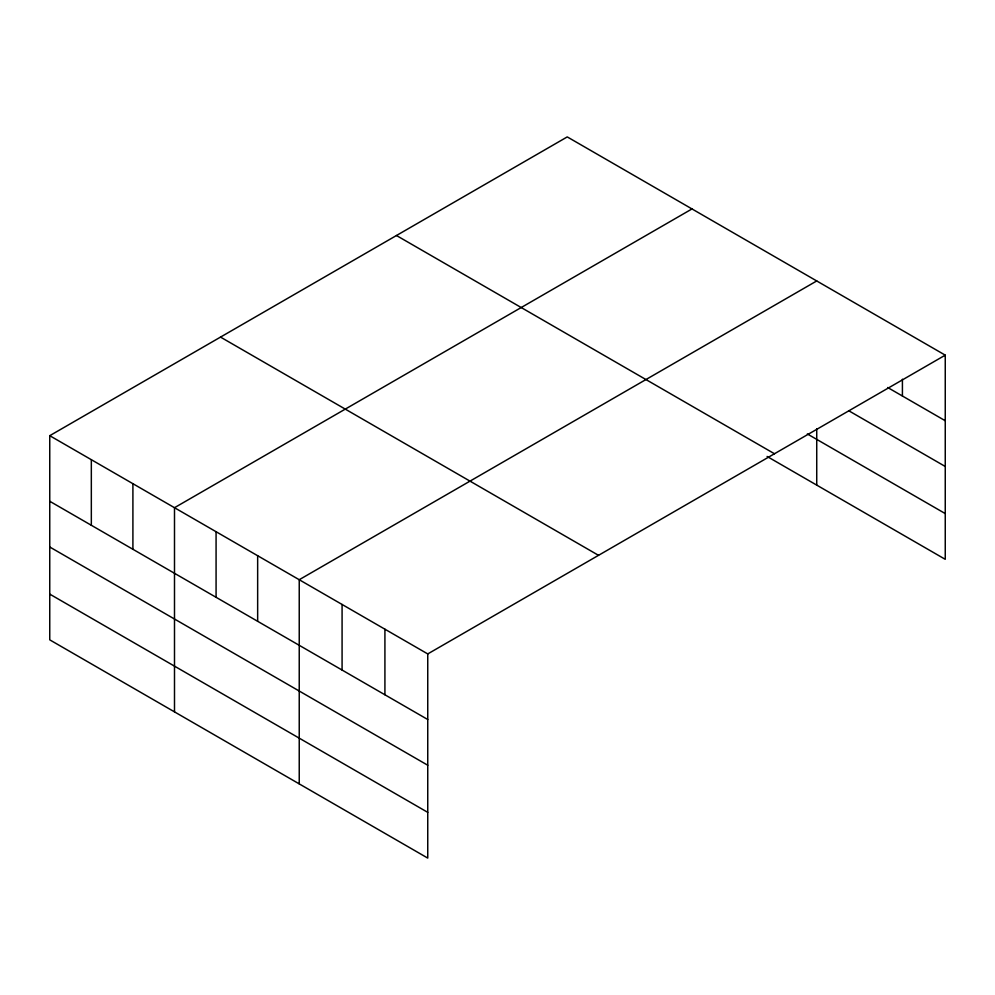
<?xml version="1.0" encoding="UTF-8"?>
<svg xmlns="http://www.w3.org/2000/svg" width="995" height="995" viewBox="0 0 995 995"><rect width="100%" height="100%" fill="white"/><g stroke="black" fill="none" stroke-linecap="round" stroke-linejoin="round"><path stroke-width="1.49" d="M49.75 435.686L427.75 653.926L427.75 858.088L49.75 639.847L49.75 435.686L567.249 136.912L945.25 355.153L945.25 559.314L767.095 456.456M691.985 208.938L174.498 507.711L174.498 711.86M816.733 280.951L299.234 579.724L299.234 783.886M427.75 653.926L945.25 355.153M887.677 387.503L945.25 420.736M848.859 410.811L945.25 466.468M807.343 433.957L945.25 513.582M396.47 235.517L774.483 453.757M220.517 337.094L598.53 555.334M49.75 501.269L427.75 719.509M49.75 547.001L427.75 765.23M49.75 594.115L427.75 812.355M902.415 379.219L902.415 395.998M816.733 428.733L816.733 485.112M384.916 629.201L384.916 694.771M342.081 604.462L342.081 670.033M257.655 555.72L257.655 621.303M216.077 531.716L216.077 597.286M132.907 483.707L132.907 549.277M91.329 459.69L91.329 525.273"/></g></svg>
